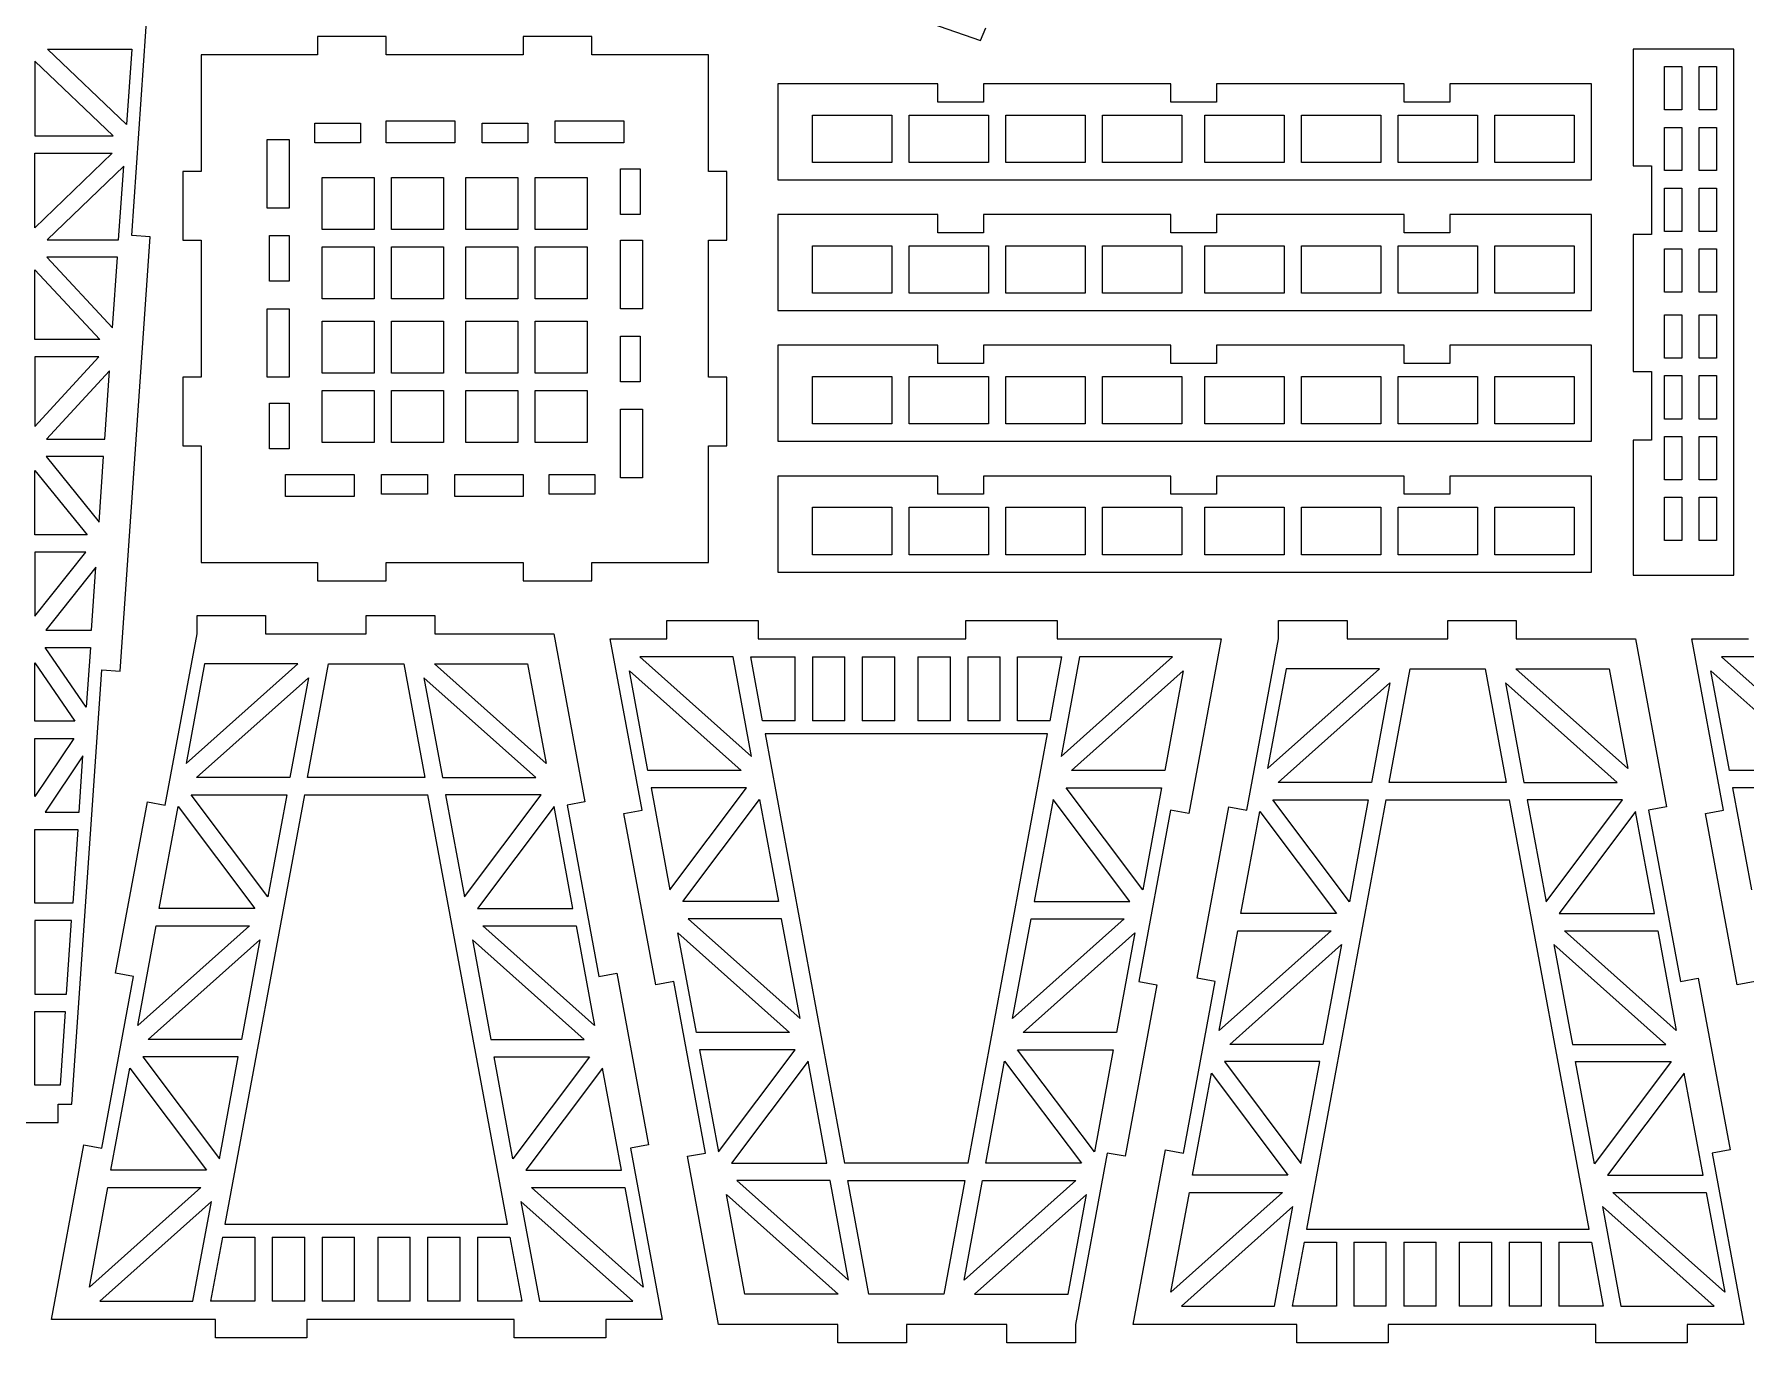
# Model space of a CAD drawing. Header units: millimetres. Extents: x 6 to 959, y 0 to 460.
# Drawn here: x 235.8 to 630.6, y 0 to 301.7 of the extents above; entities that cross this region are included whole.
import ezdxf

# ---------------------------------------------------------------- set-up
doc = ezdxf.new("R2010")
doc.units = ezdxf.units.MM
doc.header["$MEASUREMENT"] = 0
doc.layers.get('0').update_dxf_attribs({"linetype": 'CONTINUOUS', "true_color": 0xffffff})

msp = doc.modelspace()

# ---------------------------------------------------------------- linework, layer by layer
for p, q in [((258.35, 255.32), (265.28, 355.47)), ((377.34, 327.03), (454.12, 300.27)), ((317.02, 301.18), (301.2, 301.18)), ((301.2, 301.18), (301.2, 296.96)), ((317.02, 296.96), (317.02, 301.18)), ((348.65, 301.18), (348.65, 296.96)), ((364.46, 301.18), (348.65, 301.18)), ((364.46, 296.96), (364.46, 301.18)), ((454.12, 300.27), (455.36, 303.18)), ((257.14, 280.9), (238.87, 298.3)), ((238.87, 298.3), (258.35, 298.3)), ((258.35, 298.3), (257.14, 280.9)), ((274.32, 296.96), (274.32, 270.08)), ((301.2, 296.96), (274.32, 296.96)), ((348.65, 296.96), (317.02, 296.96)), ((391.34, 296.96), (364.46, 296.96)), ((391.34, 270.08), (391.34, 296.96)), ((627.88, 298.27), (604.68, 298.27)), ((604.68, 298.27), (604.68, 271.38)), ((627.88, 177.03), (627.88, 298.27)), ((254.06, 278.31), (235.97, 295.54)), ((235.97, 295.54), (235.97, 278.31)), ((611.9, 294.27), (615.9, 294.27)), ((611.9, 284.27), (611.9, 294.27)), ((615.9, 294.27), (615.9, 284.27)), ((619.88, 284.27), (619.88, 294.27)), ((619.88, 294.27), (623.88, 294.27)), ((623.88, 294.27), (623.88, 284.27)), ((444.27, 290.28), (407.37, 290.28)), ((407.37, 290.28), (407.37, 268.14)), ((444.27, 286.07), (444.27, 290.28)), ((498.04, 290.28), (454.82, 290.28)), ((454.82, 290.28), (454.82, 286.07)), ((498.04, 286.07), (498.04, 290.28)), ((551.81, 290.28), (508.58, 290.28)), ((508.58, 290.28), (508.58, 286.07)), ((551.81, 286.07), (551.81, 290.28)), ((595.04, 290.28), (562.35, 290.28)), ((562.35, 290.28), (562.35, 286.07)), ((595.04, 268.14), (595.04, 290.28)), ((454.82, 286.07), (444.27, 286.07)), ((508.58, 286.07), (498.04, 286.07)), ((562.35, 286.07), (551.81, 286.07)), ((615.9, 284.27), (611.9, 284.27)), ((623.88, 284.27), (619.88, 284.27)), ((300.54, 281.2), (311.09, 281.2)), ((300.54, 276.67), (300.54, 281.2)), ((311.09, 281.2), (311.09, 276.67)), ((317.02, 281.75), (332.83, 281.75)), ((317.02, 276.67), (317.02, 281.75)), ((332.83, 281.75), (332.83, 276.67)), ((339.16, 281.2), (349.7, 281.2)), ((339.16, 276.67), (339.16, 281.2)), ((349.7, 281.2), (349.7, 276.67)), ((356.03, 281.75), (371.84, 281.75)), ((356.03, 276.67), (356.03, 281.75)), ((371.84, 281.75), (371.84, 276.67)), ((415.37, 283.07), (433.66, 283.07)), ((415.37, 272.14), (415.37, 283.07)), ((433.66, 283.07), (433.66, 272.14)), ((437.66, 283.07), (455.96, 283.07)), ((437.66, 272.14), (437.66, 283.07)), ((455.96, 283.07), (455.96, 272.14)), ((459.96, 272.14), (459.96, 283.07)), ((459.96, 283.07), (478.25, 283.07)), ((478.25, 283.07), (478.25, 272.14)), ((482.25, 272.14), (482.25, 283.07)), ((482.25, 283.07), (500.54, 283.07)), ((500.54, 283.07), (500.54, 272.14)), ((505.87, 272.14), (505.87, 283.07)), ((505.87, 283.07), (524.16, 283.07)), ((524.16, 283.07), (524.16, 272.14)), ((528.16, 283.07), (546.45, 283.07)), ((528.16, 272.14), (528.16, 283.07)), ((546.45, 283.07), (546.45, 272.14)), ((550.45, 272.14), (550.45, 283.07)), ((550.45, 283.07), (568.74, 283.07)), ((568.74, 283.07), (568.74, 272.14)), ((572.74, 283.07), (591.04, 283.07)), ((572.74, 272.14), (572.74, 283.07)), ((591.04, 283.07), (591.04, 272.14)), ((235.97, 278.31), (254.06, 278.31)), ((289.53, 277.46), (294.61, 277.46)), ((289.53, 261.64), (289.53, 277.46)), ((294.61, 277.46), (294.61, 261.64)), ((311.09, 276.67), (300.54, 276.67)), ((332.83, 276.67), (317.02, 276.67)), ((349.7, 276.67), (339.16, 276.67)), ((371.84, 276.67), (356.03, 276.67)), ((611.9, 270.28), (611.9, 280.27)), ((611.9, 280.27), (615.9, 280.27)), ((615.9, 280.27), (615.9, 270.28)), ((619.88, 280.27), (623.88, 280.27)), ((619.88, 270.28), (619.88, 280.27)), ((623.88, 280.27), (623.88, 270.28)), ((253.81, 274.31), (235.97, 257.09)), ((235.97, 274.31), (253.81, 274.31)), ((235.97, 257.09), (235.97, 274.31)), ((256.48, 271.33), (238.85, 254.31)), ((255.3, 254.31), (256.48, 271.33)), ((270.1, 270.08), (270.1, 254.26)), ((274.32, 270.08), (270.1, 270.08)), ((302.26, 268.73), (314.25, 268.73)), ((302.26, 256.74), (302.26, 268.73)), ((314.25, 268.73), (314.25, 256.74)), ((318.25, 268.73), (330.25, 268.73)), ((318.25, 256.74), (318.25, 268.73)), ((330.25, 268.73), (330.25, 256.74)), ((335.41, 268.73), (347.41, 268.73)), ((335.41, 256.74), (335.41, 268.73)), ((347.41, 268.73), (347.41, 256.74)), ((351.41, 268.73), (363.41, 268.73)), ((351.41, 256.74), (351.41, 268.73)), ((363.41, 268.73), (363.41, 256.74)), ((371.05, 270.74), (375.58, 270.74)), ((371.05, 260.19), (371.05, 270.74)), ((375.58, 270.74), (375.58, 260.19)), ((395.56, 270.08), (391.34, 270.08)), ((395.56, 254.26), (395.56, 270.08)), ((433.66, 272.14), (415.37, 272.14)), ((455.96, 272.14), (437.66, 272.14)), ((478.25, 272.14), (459.96, 272.14)), ((500.54, 272.14), (482.25, 272.14)), ((524.16, 272.14), (505.87, 272.14)), ((546.45, 272.14), (528.16, 272.14)), ((568.74, 272.14), (550.45, 272.14)), ((591.04, 272.14), (572.74, 272.14)), ((604.68, 271.38), (608.9, 271.38)), ((608.9, 271.38), (608.9, 255.57)), ((615.9, 270.28), (611.9, 270.28)), ((623.88, 270.28), (619.88, 270.28)), ((407.37, 268.14), (595.04, 268.14)), ((611.9, 256.28), (611.9, 266.28)), ((611.9, 266.28), (615.9, 266.28)), ((615.9, 266.28), (615.9, 256.28)), ((619.88, 266.28), (623.88, 266.28)), ((619.88, 256.28), (619.88, 266.28)), ((623.88, 266.28), (623.88, 256.28)), ((294.61, 261.64), (289.53, 261.64)), ((314.25, 256.74), (302.26, 256.74)), ((330.25, 256.74), (318.25, 256.74)), ((347.41, 256.74), (335.41, 256.74)), ((363.41, 256.74), (351.41, 256.74)), ((375.58, 260.19), (371.05, 260.19)), ((444.27, 260.15), (407.37, 260.15)), ((407.37, 260.15), (407.37, 238.01)), ((444.27, 255.93), (444.27, 260.15)), ((498.04, 260.15), (454.82, 260.15)), ((454.82, 260.15), (454.82, 255.93)), ((498.04, 255.93), (498.04, 260.15)), ((551.81, 260.15), (508.58, 260.15)), ((508.58, 260.15), (508.58, 255.93)), ((551.81, 255.93), (551.81, 260.15)), ((595.04, 260.15), (562.35, 260.15)), ((562.35, 260.15), (562.35, 255.93)), ((595.04, 238.01), (595.04, 260.15)), ((238.85, 254.31), (255.3, 254.31)), ((255.64, 154.87), (262.57, 255.03)), ((262.57, 255.03), (258.35, 255.32)), ((270.1, 254.26), (274.32, 254.26)), ((274.32, 254.26), (274.32, 222.63)), ((290.08, 255.32), (294.61, 255.32)), ((290.08, 244.77), (290.08, 255.32)), ((294.61, 255.32), (294.61, 244.77)), ((302.26, 252.74), (314.25, 252.74)), ((302.26, 240.74), (302.26, 252.74)), ((314.25, 252.74), (314.25, 240.74)), ((318.25, 252.74), (330.25, 252.74)), ((318.25, 240.74), (318.25, 252.74)), ((330.25, 252.74), (330.25, 240.74)), ((335.41, 252.74), (347.41, 252.74)), ((335.41, 240.74), (335.41, 252.74)), ((347.41, 252.74), (347.41, 240.74)), ((351.41, 252.74), (363.41, 252.74)), ((351.41, 240.74), (351.41, 252.74)), ((363.41, 252.74), (363.41, 240.74)), ((371.05, 254.26), (376.14, 254.26)), ((371.05, 238.45), (371.05, 254.26)), ((376.14, 254.26), (376.14, 238.45)), ((391.34, 254.26), (395.56, 254.26)), ((391.34, 222.63), (391.34, 254.26)), ((415.37, 252.93), (433.66, 252.93)), ((415.37, 242), (415.37, 252.93)), ((433.66, 252.93), (433.66, 242)), ((437.66, 252.93), (455.96, 252.93)), ((437.66, 242), (437.66, 252.93)), ((454.82, 255.93), (444.27, 255.93)), ((455.96, 252.93), (455.96, 242)), ((459.96, 242), (459.96, 252.93)), ((459.96, 252.93), (478.25, 252.93)), ((478.25, 252.93), (478.25, 242)), ((482.25, 242), (482.25, 252.93)), ((482.25, 252.93), (500.54, 252.93)), ((508.58, 255.93), (498.04, 255.93)), ((500.54, 252.93), (500.54, 242)), ((505.87, 242), (505.87, 252.93)), ((505.87, 252.93), (524.16, 252.93)), ((524.16, 252.93), (524.16, 242)), ((528.16, 252.93), (546.45, 252.93)), ((528.16, 242), (528.16, 252.93)), ((546.45, 252.93), (546.45, 242)), ((550.45, 242), (550.45, 252.93)), ((550.45, 252.93), (568.74, 252.93)), ((562.35, 255.93), (551.81, 255.93)), ((568.74, 252.93), (568.74, 242)), ((572.74, 252.93), (591.04, 252.93)), ((572.74, 242), (572.74, 252.93)), ((591.04, 252.93), (591.04, 242)), ((604.68, 255.57), (604.68, 223.94)), ((608.9, 255.57), (604.68, 255.57)), ((615.9, 256.28), (611.9, 256.28)), ((623.88, 256.28), (619.88, 256.28)), ((238.71, 250.32), (253.9, 234.05)), ((255.02, 250.32), (238.71, 250.32)), ((253.9, 234.05), (255.02, 250.32)), ((611.9, 252.28), (615.9, 252.28)), ((611.9, 242.29), (611.9, 252.28)), ((615.9, 252.28), (615.9, 242.29)), ((619.88, 242.29), (619.88, 252.28)), ((619.88, 252.28), (623.88, 252.28)), ((623.88, 252.28), (623.88, 242.29)), ((235.97, 247.39), (250.97, 231.32)), ((235.97, 231.32), (235.97, 247.39)), ((294.61, 244.77), (290.08, 244.77)), ((433.66, 242), (415.37, 242)), ((455.96, 242), (437.66, 242)), ((478.25, 242), (459.96, 242)), ((500.54, 242), (482.25, 242)), ((524.16, 242), (505.87, 242)), ((546.45, 242), (528.16, 242)), ((568.74, 242), (550.45, 242)), ((591.04, 242), (572.74, 242)), ((615.9, 242.29), (611.9, 242.29)), ((623.88, 242.29), (619.88, 242.29)), ((289.53, 238.45), (294.61, 238.45)), ((289.53, 222.63), (289.53, 238.45)), ((294.61, 238.45), (294.61, 222.63)), ((314.25, 240.74), (302.26, 240.74)), ((330.25, 240.74), (318.25, 240.74)), ((347.41, 240.74), (335.41, 240.74)), ((363.41, 240.74), (351.41, 240.74)), ((376.14, 238.45), (371.05, 238.45)), ((407.37, 238.01), (595.04, 238.01)), ((611.9, 227.01), (611.9, 237.01)), ((611.9, 237.01), (615.9, 237.01)), ((615.9, 237.01), (615.9, 227.01)), ((619.88, 227.01), (619.88, 237.01)), ((619.88, 237.01), (623.88, 237.01)), ((623.88, 237.01), (623.88, 227.01)), ((302.26, 223.58), (302.26, 235.57)), ((302.26, 235.57), (314.25, 235.57)), ((314.25, 235.57), (314.25, 223.58)), ((318.25, 223.58), (318.25, 235.57)), ((318.25, 235.57), (330.25, 235.57)), ((330.25, 235.57), (330.25, 223.58)), ((335.41, 223.58), (335.41, 235.57)), ((335.41, 235.57), (347.41, 235.57)), ((347.41, 235.57), (347.41, 223.58)), ((351.41, 223.58), (351.41, 235.57)), ((351.41, 235.57), (363.41, 235.57)), ((363.41, 235.57), (363.41, 223.58)), ((250.97, 231.32), (235.97, 231.32)), ((371.05, 232.12), (375.58, 232.12)), ((371.05, 221.58), (371.05, 232.12)), ((375.58, 232.12), (375.58, 221.58)), ((444.27, 230.01), (407.37, 230.01)), ((407.37, 230.01), (407.37, 207.87)), ((444.27, 225.79), (444.27, 230.01)), ((498.04, 230.01), (454.82, 230.01)), ((454.82, 230.01), (454.82, 225.79)), ((498.04, 225.79), (498.04, 230.01)), ((551.81, 230.01), (508.58, 230.01)), ((508.58, 230.01), (508.58, 225.79)), ((551.81, 225.79), (551.81, 230.01)), ((595.04, 230.01), (562.35, 230.01)), ((562.35, 230.01), (562.35, 225.79)), ((595.04, 207.87), (595.04, 230.01)), ((235.97, 227.32), (235.97, 211.28)), ((235.97, 211.28), (250.72, 227.32)), ((250.72, 227.32), (235.97, 227.32)), ((454.82, 225.79), (444.27, 225.79)), ((508.58, 225.79), (498.04, 225.79)), ((562.35, 225.79), (551.81, 225.79)), ((615.9, 227.01), (611.9, 227.01)), ((623.88, 227.01), (619.88, 227.01)), ((253.21, 224.13), (238.69, 208.33)), ((252.12, 208.33), (253.21, 224.13)), ((270.1, 222.63), (270.1, 206.82)), ((274.32, 222.63), (270.1, 222.63)), ((294.61, 222.63), (289.53, 222.63)), ((314.25, 223.58), (302.26, 223.58)), ((330.25, 223.58), (318.25, 223.58)), ((347.41, 223.58), (335.41, 223.58)), ((363.41, 223.58), (351.41, 223.58)), ((375.58, 221.58), (371.05, 221.58)), ((395.56, 222.63), (391.34, 222.63)), ((395.56, 206.82), (395.56, 222.63)), ((415.37, 222.79), (433.66, 222.79)), ((415.37, 211.87), (415.37, 222.79)), ((433.66, 222.79), (433.66, 211.87)), ((437.66, 222.79), (455.96, 222.79)), ((437.66, 211.87), (437.66, 222.79)), ((455.96, 222.79), (455.96, 211.87)), ((459.96, 211.87), (459.96, 222.79)), ((459.96, 222.79), (478.25, 222.79)), ((478.25, 222.79), (478.25, 211.87)), ((482.25, 211.87), (482.25, 222.79)), ((482.25, 222.79), (500.54, 222.79)), ((500.54, 222.79), (500.54, 211.87)), ((505.87, 211.87), (505.87, 222.79)), ((505.87, 222.79), (524.16, 222.79)), ((524.16, 222.79), (524.16, 211.87)), ((528.16, 222.79), (546.45, 222.79)), ((528.16, 211.87), (528.16, 222.79)), ((546.45, 222.79), (546.45, 211.87)), ((550.45, 211.87), (550.45, 222.79)), ((550.45, 222.79), (568.74, 222.79)), ((568.74, 222.79), (568.74, 211.87)), ((572.74, 222.79), (591.04, 222.79)), ((572.74, 211.87), (572.74, 222.79)), ((591.04, 222.79), (591.04, 211.87)), ((604.68, 223.94), (608.9, 223.94)), ((608.9, 223.94), (608.9, 208.13)), ((611.9, 213.01), (611.9, 223.01)), ((611.9, 223.01), (615.9, 223.01)), ((615.9, 223.01), (615.9, 213.01)), ((619.88, 213.01), (619.88, 223.01)), ((619.88, 223.01), (623.88, 223.01)), ((623.88, 223.01), (623.88, 213.01)), ((302.26, 219.58), (314.25, 219.58)), ((302.26, 207.58), (302.26, 219.58)), ((314.25, 219.58), (314.25, 207.58)), ((318.25, 219.58), (330.25, 219.58)), ((318.25, 207.58), (318.25, 219.58)), ((330.25, 219.58), (330.25, 207.58)), ((335.41, 219.58), (347.41, 219.58)), ((335.41, 207.58), (335.41, 219.58)), ((347.41, 219.58), (347.41, 207.58)), ((351.41, 219.58), (363.41, 219.58)), ((351.41, 207.58), (351.41, 219.58)), ((363.41, 219.58), (363.41, 207.58)), ((290.08, 216.7), (294.61, 216.7)), ((290.08, 206.16), (290.08, 216.7)), ((294.61, 216.7), (294.61, 206.16)), ((371.05, 199.44), (371.05, 215.25)), ((371.05, 215.25), (376.14, 215.25)), ((376.14, 215.25), (376.14, 199.44)), ((433.66, 211.87), (415.37, 211.87)), ((455.96, 211.87), (437.66, 211.87)), ((478.25, 211.87), (459.96, 211.87)), ((500.54, 211.87), (482.25, 211.87)), ((524.16, 211.87), (505.87, 211.87)), ((546.45, 211.87), (528.16, 211.87)), ((568.74, 211.87), (550.45, 211.87)), ((591.04, 211.87), (572.74, 211.87)), ((615.9, 213.01), (611.9, 213.01)), ((623.88, 213.01), (619.88, 213.01)), ((238.69, 208.33), (252.12, 208.33)), ((270.1, 206.82), (274.32, 206.82)), ((274.32, 206.82), (274.32, 179.94)), ((294.61, 206.16), (290.08, 206.16)), ((314.25, 207.58), (302.26, 207.58)), ((330.25, 207.58), (318.25, 207.58)), ((347.41, 207.58), (335.41, 207.58)), ((363.41, 207.58), (351.41, 207.58)), ((391.34, 206.82), (395.56, 206.82)), ((391.34, 179.94), (391.34, 206.82)), ((407.37, 207.87), (595.04, 207.87)), ((608.9, 208.13), (604.68, 208.13)), ((604.68, 208.13), (604.68, 177.03)), ((611.9, 199.02), (611.9, 209.01)), ((611.9, 209.01), (615.9, 209.01)), ((615.9, 209.01), (615.9, 199.02)), ((619.88, 209.01), (623.88, 209.01)), ((619.88, 199.02), (619.88, 209.01)), ((623.88, 209.01), (623.88, 199.02)), ((238.55, 204.33), (250.8, 189.26)), ((251.84, 204.33), (238.55, 204.33)), ((250.8, 189.26), (251.84, 204.33)), ((235.97, 201.16), (248.02, 186.34)), ((235.97, 186.34), (235.97, 201.16)), ((293.82, 200.23), (309.64, 200.23)), ((293.82, 195.14), (293.82, 200.23)), ((309.64, 200.23), (309.64, 195.14)), ((315.96, 200.23), (326.51, 200.23)), ((315.96, 195.7), (315.96, 200.23)), ((326.51, 200.23), (326.51, 195.7)), ((332.83, 200.23), (348.65, 200.23)), ((332.83, 195.14), (332.83, 200.23)), ((348.65, 200.23), (348.65, 195.14)), ((354.58, 200.23), (365.12, 200.23)), ((354.58, 195.7), (354.58, 200.23)), ((365.12, 200.23), (365.12, 195.7)), ((376.14, 199.44), (371.05, 199.44)), ((444.27, 199.87), (407.37, 199.87)), ((407.37, 199.87), (407.37, 177.73)), ((444.27, 195.65), (444.27, 199.87)), ((498.04, 199.87), (454.82, 199.87)), ((454.82, 199.87), (454.82, 195.65)), ((498.04, 195.65), (498.04, 199.87)), ((551.81, 199.87), (508.58, 199.87)), ((508.58, 199.87), (508.58, 195.65)), ((551.81, 195.65), (551.81, 199.87)), ((595.04, 199.87), (562.35, 199.87)), ((562.35, 199.87), (562.35, 195.65)), ((595.04, 177.73), (595.04, 199.87)), ((615.9, 199.02), (611.9, 199.02)), ((623.88, 199.02), (619.88, 199.02)), ((309.64, 195.14), (293.82, 195.14)), ((326.51, 195.7), (315.96, 195.7)), ((348.65, 195.14), (332.83, 195.14)), ((365.12, 195.7), (354.58, 195.7)), ((454.82, 195.65), (444.27, 195.65)), ((508.58, 195.65), (498.04, 195.65)), ((562.35, 195.65), (551.81, 195.65)), ((611.9, 185.02), (611.9, 195.02)), ((611.9, 195.02), (615.9, 195.02)), ((615.9, 195.02), (615.9, 185.02)), ((619.88, 185.02), (619.88, 195.02)), ((619.88, 195.02), (623.88, 195.02)), ((623.88, 195.02), (623.88, 185.02)), ((415.37, 192.65), (433.66, 192.65)), ((415.37, 181.73), (415.37, 192.65)), ((433.66, 192.65), (433.66, 181.73)), ((437.66, 192.65), (455.96, 192.65)), ((437.66, 181.73), (437.66, 192.65)), ((455.96, 192.65), (455.96, 181.73)), ((459.96, 181.73), (459.96, 192.65)), ((459.96, 192.65), (478.25, 192.65)), ((478.25, 192.65), (478.25, 181.73)), ((482.25, 181.73), (482.25, 192.65)), ((482.25, 192.65), (500.54, 192.65)), ((500.54, 192.65), (500.54, 181.73)), ((505.87, 181.73), (505.87, 192.65)), ((505.87, 192.65), (524.16, 192.65)), ((524.16, 192.65), (524.16, 181.73)), ((528.16, 192.65), (546.45, 192.65)), ((528.16, 181.73), (528.16, 192.65)), ((546.45, 192.65), (546.45, 181.73)), ((550.45, 181.73), (550.45, 192.65)), ((550.45, 192.65), (568.74, 192.65)), ((568.74, 192.65), (568.74, 181.73)), ((572.74, 192.65), (591.04, 192.65)), ((572.74, 181.73), (572.74, 192.65)), ((591.04, 192.65), (591.04, 181.73)), ((248.02, 186.34), (235.97, 186.34)), ((235.97, 182.34), (235.97, 167.55)), ((235.97, 167.55), (247.76, 182.34)), ((247.76, 182.34), (235.97, 182.34)), ((433.66, 181.73), (415.37, 181.73)), ((455.96, 181.73), (437.66, 181.73)), ((478.25, 181.73), (459.96, 181.73)), ((500.54, 181.73), (482.25, 181.73)), ((524.16, 181.73), (505.87, 181.73)), ((546.45, 181.73), (528.16, 181.73)), ((568.74, 181.73), (550.45, 181.73)), ((591.04, 181.73), (572.74, 181.73)), ((615.9, 185.02), (611.9, 185.02)), ((623.88, 185.02), (619.88, 185.02)), ((250.08, 178.83), (238.53, 164.34)), ((249.07, 164.34), (250.08, 178.83)), ((274.32, 179.94), (301.2, 179.94)), ((301.2, 179.94), (301.2, 175.72)), ((317.02, 179.94), (348.65, 179.94)), ((317.02, 175.72), (317.02, 179.94)), ((348.65, 179.94), (348.65, 175.72)), ((364.46, 179.94), (391.34, 179.94)), ((364.46, 175.72), (364.46, 179.94)), ((407.37, 177.73), (595.04, 177.73)), ((301.2, 175.72), (317.02, 175.72)), ((348.65, 175.72), (364.46, 175.72)), ((604.68, 177.03), (627.88, 177.03)), ((273.39, 167.72), (289.21, 167.72)), ((273.39, 163.5), (273.39, 167.72)), ((289.21, 167.72), (289.21, 163.5)), ((312.4, 163.5), (312.4, 167.72)), ((312.4, 167.72), (328.22, 167.72)), ((328.22, 167.72), (328.22, 163.5)), ((381.76, 162.36), (381.76, 166.58)), ((381.76, 166.58), (402.84, 166.58)), ((402.84, 166.58), (402.84, 162.36)), ((450.71, 162.36), (450.71, 166.58)), ((450.71, 166.58), (471.79, 166.58)), ((471.79, 166.58), (471.79, 162.36)), ((522.87, 166.58), (538.69, 166.58)), ((522.87, 162.36), (522.87, 166.58)), ((538.69, 166.58), (538.69, 162.36)), ((561.88, 162.36), (561.88, 166.58)), ((561.88, 166.58), (577.7, 166.58)), ((577.7, 166.58), (577.7, 162.36)), ((238.53, 164.34), (249.07, 164.34)), ((266.07, 123.97), (273.39, 163.5)), ((289.21, 163.5), (312.4, 163.5)), ((328.22, 163.5), (355.71, 163.5)), ((355.71, 163.5), (362.87, 124.73)), ((376.04, 122.82), (368.71, 162.36)), ((368.71, 162.36), (381.76, 162.36)), ((402.84, 162.36), (450.71, 162.36)), ((471.79, 162.36), (509.59, 162.36)), ((509.59, 162.36), (502.13, 122.06)), ((515.55, 122.82), (522.87, 162.36)), ((538.69, 162.36), (561.88, 162.36)), ((577.7, 162.36), (605.19, 162.36)), ((605.19, 162.36), (612.36, 123.59)), ((625.52, 122.82), (618.19, 162.36)), ((618.19, 162.36), (631.24, 162.36)), ((247.84, 146.56), (238.39, 160.35)), ((238.39, 160.35), (248.8, 160.35)), ((248.8, 160.35), (247.84, 146.56)), ((375.52, 158.14), (401.3, 135.16)), ((397.05, 158.14), (375.52, 158.14)), ((401.3, 135.16), (397.05, 158.14)), ((401.13, 158.14), (411.34, 158.14)), ((403.84, 143.38), (401.13, 158.14)), ((411.34, 143.38), (411.34, 158.14)), ((415.34, 158.14), (422.84, 158.14)), ((415.34, 158.14), (415.34, 143.38)), ((422.84, 143.38), (422.84, 158.14)), ((426.84, 158.14), (426.84, 143.38)), ((426.84, 158.14), (434.33, 158.14)), ((434.33, 143.38), (434.33, 158.14)), ((439.67, 158.14), (447.16, 158.14)), ((439.67, 158.14), (439.67, 143.38)), ((447.16, 143.38), (447.16, 158.14)), ((451.16, 158.14), (451.16, 143.38)), ((451.16, 158.14), (458.66, 158.14)), ((458.66, 143.38), (458.66, 158.14)), ((462.66, 143.38), (462.66, 158.14)), ((462.66, 158.14), (472.87, 158.14)), ((470.16, 143.38), (472.87, 158.14)), ((472.7, 135.16), (498.43, 158.14)), ((476.95, 158.14), (472.7, 135.16)), ((498.43, 158.14), (476.95, 158.14)), ((625, 158.14), (650.79, 135.16)), ((646.53, 158.14), (625, 158.14)), ((235.97, 156.81), (245.2, 143.35)), ((235.97, 143.35), (235.97, 156.81)), ((244.51, 55), (251.44, 155.16)), ((251.44, 155.16), (255.64, 154.87)), ((270.86, 133.54), (296.67, 156.53)), ((275.1, 156.53), (270.86, 133.54)), ((296.67, 156.53), (275.1, 156.53)), ((298.89, 130.34), (303.74, 156.53)), ((303.74, 156.53), (321.06, 156.53)), ((321.06, 156.53), (325.92, 130.34)), ((353.91, 133.55), (328.13, 156.53)), ((328.13, 156.53), (349.65, 156.53)), ((349.65, 156.53), (353.91, 133.55)), ((373.11, 154.93), (398.89, 131.95)), ((377.37, 131.95), (373.11, 154.93)), ((475.1, 131.95), (500.84, 154.93)), ((500.84, 154.93), (496.6, 131.95)), ((520.34, 132.4), (546.15, 155.39)), ((524.58, 155.39), (520.34, 132.4)), ((546.15, 155.39), (524.58, 155.39)), ((548.37, 129.19), (553.22, 155.39)), ((553.22, 155.39), (570.54, 155.39)), ((570.54, 155.39), (575.4, 129.19)), ((603.39, 132.4), (577.62, 155.39)), ((577.62, 155.39), (599.13, 155.39)), ((599.13, 155.39), (603.39, 132.4)), ((622.59, 154.93), (648.38, 131.95)), ((626.85, 131.95), (622.59, 154.93)), ((273.27, 130.34), (299.08, 153.32)), ((299.08, 153.32), (294.82, 130.34)), ((351.5, 130.34), (325.72, 153.32)), ((325.72, 153.32), (329.98, 130.34)), ((522.75, 129.19), (548.56, 152.18)), ((548.56, 152.18), (544.3, 129.19)), ((600.98, 129.19), (575.21, 152.18)), ((575.21, 152.18), (579.46, 129.19)), ((245.2, 143.35), (235.97, 143.35)), ((411.34, 143.38), (403.84, 143.38)), ((422.84, 143.38), (415.34, 143.38)), ((434.33, 143.38), (426.84, 143.38)), ((447.16, 143.38), (439.67, 143.38)), ((458.66, 143.38), (451.16, 143.38)), ((470.16, 143.38), (462.66, 143.38)), ((244.94, 139.35), (235.97, 125.95)), ((235.97, 139.35), (244.94, 139.35)), ((235.97, 125.95), (235.97, 139.35)), ((469.6, 140.38), (404.4, 140.38)), ((404.4, 140.38), (422.74, 41.38)), ((451.26, 41.38), (469.6, 140.38)), ((247.07, 135.34), (238.38, 122.36)), ((246.17, 122.36), (247.07, 135.34)), ((294.82, 130.34), (273.27, 130.34)), ((325.92, 130.34), (298.89, 130.34)), ((329.98, 130.34), (351.5, 130.34)), ((398.89, 131.95), (377.37, 131.95)), ((496.6, 131.95), (475.1, 131.95)), ((648.38, 131.95), (626.85, 131.95)), ((272.03, 126.34), (294.08, 126.34)), ((289.72, 102.82), (272.03, 126.34)), ((298.15, 126.34), (279.8, 27.34)), ((294.08, 126.34), (289.72, 102.82)), ((298.15, 126.34), (326.66, 126.34)), ((345, 27.34), (326.66, 126.34)), ((352.75, 126.34), (330.72, 126.34)), ((330.72, 126.34), (335.08, 102.82)), ((335.08, 102.82), (352.75, 126.34)), ((378.11, 127.95), (382.47, 104.43)), ((400.14, 127.95), (378.11, 127.95)), ((382.47, 104.43), (400.14, 127.95)), ((491.52, 104.43), (473.86, 127.95)), ((473.86, 127.95), (495.86, 127.95)), ((495.86, 127.95), (491.52, 104.43)), ((544.3, 129.19), (522.75, 129.19)), ((575.4, 129.19), (548.37, 129.19)), ((579.46, 129.19), (600.98, 129.19)), ((627.59, 127.95), (631.95, 104.43)), ((649.62, 127.95), (627.59, 127.95)), ((254.6, 85.2), (261.93, 124.73)), ((261.93, 124.73), (266.07, 123.97)), ((264.69, 100.15), (269.03, 123.67)), ((269.03, 123.67), (286.72, 100.15)), ((355.74, 123.67), (338.08, 100.15)), ((360.1, 100.15), (355.74, 123.67)), ((362.87, 124.73), (358.74, 123.97)), ((358.74, 123.97), (366.06, 84.43)), ((371.87, 122.06), (376.04, 122.82)), ((385.46, 101.76), (403.13, 125.28)), ((403.13, 125.28), (407.49, 101.76)), ((470.87, 125.28), (466.51, 101.76)), ((488.52, 101.76), (470.87, 125.28)), ((497.96, 122.82), (490.66, 83.29)), ((502.13, 122.06), (497.96, 122.82)), ((504.08, 84.05), (511.41, 123.59)), ((511.41, 123.59), (515.55, 122.82)), ((514.17, 99), (518.51, 122.52)), ((518.51, 122.52), (536.21, 99)), ((521.51, 125.2), (543.56, 125.2)), ((539.2, 101.67), (521.51, 125.2)), ((547.63, 125.2), (529.29, 26.19)), ((543.56, 125.2), (539.2, 101.67)), ((547.63, 125.2), (576.14, 125.2)), ((594.48, 26.19), (576.14, 125.2)), ((602.23, 125.2), (580.2, 125.2)), ((580.2, 125.2), (584.56, 101.67)), ((584.56, 101.67), (602.23, 125.2)), ((605.22, 122.53), (587.56, 99)), ((609.58, 99), (605.22, 122.53)), ((612.36, 123.59), (608.22, 122.82)), ((608.22, 122.82), (615.55, 83.29)), ((621.35, 122.06), (625.52, 122.82)), ((238.38, 122.36), (246.17, 122.36)), ((379.2, 82.52), (371.87, 122.06)), ((628.68, 82.52), (621.35, 122.06)), ((235.97, 118.36), (245.89, 118.36)), ((235.97, 101.37), (235.97, 118.36)), ((245.89, 118.36), (244.72, 101.37)), ((244.72, 101.37), (235.97, 101.37)), ((286.72, 100.15), (264.69, 100.15)), ((338.08, 100.15), (360.1, 100.15)), ((407.49, 101.76), (385.46, 101.76)), ((466.51, 101.76), (488.52, 101.76)), ((536.21, 99), (514.17, 99)), ((587.56, 99), (609.58, 99)), ((244.44, 97.37), (235.97, 97.37)), ((235.97, 97.37), (235.97, 80.37)), ((243.26, 80.37), (244.44, 97.37)), ((285.48, 96.15), (259.71, 73.17)), ((259.71, 73.17), (263.95, 96.15)), ((263.95, 96.15), (285.48, 96.15)), ((365.1, 73.17), (339.32, 96.15)), ((339.32, 96.15), (360.84, 96.15)), ((360.84, 96.15), (365.1, 73.17)), ((386.71, 97.76), (412.49, 74.78)), ((408.23, 97.76), (386.71, 97.76)), ((412.49, 74.78), (408.23, 97.76)), ((461.51, 74.78), (465.77, 97.76)), ((487.28, 97.76), (461.51, 74.78)), ((465.77, 97.76), (487.28, 97.76)), ((534.96, 95.01), (509.19, 72.02)), ((509.19, 72.02), (513.43, 95.01)), ((513.43, 95.01), (534.96, 95.01)), ((614.58, 72.02), (588.8, 95.01)), ((588.8, 95.01), (610.32, 95.01)), ((610.32, 95.01), (614.58, 72.02)), ((262.12, 69.96), (287.89, 92.94)), ((287.89, 92.94), (283.63, 69.96)), ((362.69, 69.96), (336.91, 92.94)), ((336.91, 92.94), (341.17, 69.96)), ((384.3, 94.55), (410.08, 71.57)), ((388.56, 71.57), (384.3, 94.55)), ((463.92, 71.57), (489.69, 94.56)), ((489.69, 94.56), (485.45, 71.57)), ((511.6, 68.81), (537.37, 91.8)), ((537.37, 91.8), (533.11, 68.81)), ((612.17, 68.81), (586.39, 91.8)), ((586.39, 91.8), (590.65, 68.81)), ((251.44, 44.9), (258.74, 84.43)), ((258.74, 84.43), (254.6, 85.2)), ((366.06, 84.43), (370.2, 85.2)), ((370.2, 85.2), (377.53, 45.66)), ((383.34, 83.29), (379.2, 82.52)), ((390.66, 43.75), (383.34, 83.29)), ((490.66, 83.29), (494.8, 82.52)), ((500.92, 43.75), (508.22, 83.29)), ((508.22, 83.29), (504.08, 84.05)), ((615.55, 83.29), (619.68, 84.05)), ((619.68, 84.05), (627.01, 44.52)), ((632.82, 83.29), (628.68, 82.52)), ((235.97, 80.37), (243.26, 80.37)), ((494.8, 82.52), (487.47, 42.99)), ((235.97, 76.37), (242.99, 76.37)), ((235.97, 59.38), (235.97, 76.37)), ((242.99, 76.37), (241.81, 59.38)), ((410.08, 71.57), (388.56, 71.57)), ((485.45, 71.57), (463.92, 71.57)), ((283.63, 69.96), (262.12, 69.96)), ((341.17, 69.96), (362.69, 69.96)), ((411.33, 67.57), (389.3, 67.57)), ((389.3, 67.57), (393.66, 44.05)), ((393.66, 44.05), (411.33, 67.57)), ((480.37, 44.05), (462.68, 67.57)), ((462.68, 67.57), (484.71, 67.57)), ((484.71, 67.57), (480.37, 44.05)), ((533.11, 68.81), (511.6, 68.81)), ((590.65, 68.81), (612.17, 68.81)), ((253.54, 39.77), (257.88, 63.29)), ((257.88, 63.29), (275.54, 39.77)), ((282.89, 65.96), (260.88, 65.96)), ((260.88, 65.96), (278.54, 42.44)), ((278.54, 42.44), (282.89, 65.96)), ((341.91, 65.96), (363.94, 65.96)), ((346.27, 42.44), (341.91, 65.96)), ((363.94, 65.96), (346.27, 42.44)), ((366.93, 63.29), (349.26, 39.77)), ((371.29, 39.77), (366.93, 63.29)), ((414.32, 64.9), (396.65, 41.38)), ((418.68, 41.38), (414.32, 64.9)), ((455.32, 41.38), (459.68, 64.9)), ((459.68, 64.9), (477.37, 41.38)), ((532.37, 64.82), (510.36, 64.82)), ((510.36, 64.82), (528.02, 41.3)), ((528.02, 41.3), (532.37, 64.82)), ((591.39, 64.82), (613.42, 64.82)), ((595.75, 41.29), (591.39, 64.82)), ((613.42, 64.82), (595.75, 41.29)), ((241.81, 59.38), (235.97, 59.38)), ((503.02, 38.62), (507.36, 62.14)), ((507.36, 62.14), (525.02, 38.62)), ((616.41, 62.15), (598.74, 38.62)), ((620.77, 38.62), (616.41, 62.15)), ((241.35, 55), (244.51, 55)), ((241.35, 50.78), (241.35, 55)), ((226.59, 50.79), (241.35, 50.78)), ((239.81, 5.36), (247.27, 45.66)), ((247.27, 45.66), (251.44, 44.9)), ((377.53, 45.66), (373.36, 44.9)), ((373.36, 44.9), (380.69, 5.36)), ((386.53, 42.99), (390.66, 43.75)), ((483.34, 43.75), (476.01, 4.22)), ((487.47, 42.99), (483.34, 43.75)), ((489.29, 4.22), (496.75, 44.52)), ((496.75, 44.52), (500.92, 43.75)), ((627.01, 44.52), (622.85, 43.75)), ((622.85, 43.75), (630.17, 4.22)), ((275.54, 39.77), (253.54, 39.77)), ((349.26, 39.77), (371.29, 39.77)), ((393.7, 4.22), (386.53, 42.99)), ((396.65, 41.38), (418.68, 41.38)), ((451.26, 41.38), (422.74, 41.38)), ((477.37, 41.38), (455.32, 41.38)), ((248.56, 12.79), (252.8, 35.77)), ((274.3, 35.77), (248.56, 12.79)), ((252.8, 35.77), (274.3, 35.77)), ((376.29, 12.79), (350.51, 35.77)), ((350.51, 35.77), (372.03, 35.77)), ((372.03, 35.77), (376.29, 12.79)), ((397.9, 37.38), (423.68, 14.4)), ((419.42, 37.38), (397.9, 37.38)), ((423.68, 14.4), (419.42, 37.38)), ((423.49, 37.38), (450.51, 37.38)), ((428.34, 11.19), (423.49, 37.38)), ((450.51, 37.38), (445.66, 11.19)), ((476.13, 37.38), (450.32, 14.4)), ((450.32, 14.4), (454.58, 37.38)), ((454.58, 37.38), (476.13, 37.38)), ((525.02, 38.62), (503.02, 38.62)), ((598.74, 38.62), (620.77, 38.62)), ((276.7, 32.56), (250.97, 9.58)), ((272.45, 9.58), (276.7, 32.56)), ((373.88, 9.58), (348.1, 32.56)), ((348.1, 32.56), (352.35, 9.58)), ((395.49, 34.17), (421.27, 11.19)), ((399.75, 11.19), (395.49, 34.17)), ((478.54, 34.18), (452.74, 11.19)), ((474.3, 11.19), (478.54, 34.18)), ((498.04, 11.64), (502.28, 34.63)), ((523.78, 34.63), (498.04, 11.64)), ((502.28, 34.63), (523.78, 34.63)), ((625.77, 11.64), (599.99, 34.63)), ((599.99, 34.63), (621.51, 34.63)), ((621.51, 34.63), (625.77, 11.64)), ((526.19, 31.41), (500.45, 8.43)), ((521.93, 8.43), (526.19, 31.41)), ((623.36, 8.43), (597.58, 31.42)), ((597.58, 31.42), (601.84, 8.43)), ((279.24, 24.34), (276.53, 9.58)), ((279.24, 24.34), (286.74, 24.34)), ((279.8, 27.34), (345, 27.34)), ((286.74, 24.34), (286.74, 9.58)), ((290.74, 24.34), (298.24, 24.34)), ((290.74, 24.34), (290.74, 9.58)), ((298.24, 9.58), (298.24, 24.34)), ((302.24, 24.34), (309.73, 24.34)), ((302.24, 24.34), (302.24, 9.58)), ((309.73, 9.58), (309.73, 24.34)), ((315.07, 24.34), (322.57, 24.34)), ((315.07, 24.34), (315.07, 9.58)), ((322.57, 9.58), (322.57, 24.34)), ((326.56, 24.34), (334.06, 24.34)), ((326.56, 24.34), (326.56, 9.58)), ((334.06, 9.58), (334.06, 24.34)), ((338.06, 24.34), (338.06, 9.58)), ((338.06, 24.34), (345.56, 24.34)), ((345.56, 24.34), (348.27, 9.58)), ((529.29, 26.19), (594.48, 26.19)), ((528.73, 23.19), (526.01, 8.43)), ((528.73, 23.19), (536.22, 23.19)), ((536.22, 23.19), (536.22, 8.43)), ((540.22, 23.19), (547.72, 23.19)), ((540.22, 23.19), (540.22, 8.43)), ((547.72, 8.43), (547.72, 23.19)), ((551.72, 23.19), (559.21, 23.19)), ((551.72, 23.19), (551.72, 8.43)), ((559.21, 8.43), (559.21, 23.19)), ((564.55, 23.19), (572.05, 23.19)), ((564.55, 23.19), (564.55, 8.43)), ((572.05, 8.43), (572.05, 23.19)), ((576.05, 23.19), (583.54, 23.19)), ((576.05, 23.19), (576.05, 8.43)), ((583.54, 8.43), (583.54, 23.19)), ((587.54, 23.19), (587.54, 8.43)), ((587.54, 23.19), (595.04, 23.19)), ((595.04, 23.19), (597.75, 8.43)), ((250.97, 9.58), (272.45, 9.58)), ((286.74, 9.58), (276.53, 9.58)), ((298.24, 9.58), (290.74, 9.58)), ((309.73, 9.58), (302.24, 9.58)), ((322.57, 9.58), (315.07, 9.58)), ((334.06, 9.58), (326.56, 9.58)), ((348.27, 9.58), (338.06, 9.58)), ((352.35, 9.58), (373.88, 9.58)), ((421.27, 11.19), (399.75, 11.19)), ((445.66, 11.19), (428.34, 11.19)), ((452.74, 11.19), (474.3, 11.19)), ((500.45, 8.43), (521.93, 8.43)), ((536.22, 8.43), (526.01, 8.43)), ((547.72, 8.43), (540.22, 8.43)), ((559.21, 8.43), (551.72, 8.43)), ((572.05, 8.43), (564.55, 8.43)), ((583.54, 8.43), (576.05, 8.43)), ((597.75, 8.43), (587.54, 8.43)), ((601.84, 8.43), (623.36, 8.43)), ((277.61, 5.36), (239.81, 5.36)), ((277.61, 1.14), (277.61, 5.36)), ((346.56, 5.36), (298.7, 5.36)), ((298.7, 5.36), (298.7, 1.14)), ((346.56, 1.14), (346.56, 5.36)), ((380.69, 5.36), (367.65, 5.36)), ((367.65, 5.36), (367.65, 1.14)), ((421.19, 4.22), (393.7, 4.22)), ((421.19, 0), (421.19, 4.22)), ((460.19, 4.22), (437, 4.22)), ((437, 4.22), (437, 0)), ((460.19, 0), (460.19, 4.22)), ((476.01, 4.22), (476.01, 0)), ((527.09, 4.22), (489.29, 4.22)), ((527.09, 0), (527.09, 4.22)), ((596.04, 4.22), (548.18, 4.22)), ((548.18, 4.22), (548.18, 0)), ((596.04, 0), (596.04, 4.22)), ((630.17, 4.22), (617.13, 4.22)), ((617.13, 4.22), (617.13, 0)), ((298.7, 1.14), (277.61, 1.14)), ((367.65, 1.14), (346.56, 1.14)), ((548.18, 0), (527.09, 0)), ((617.13, 0), (596.04, 0)), ((437, 0), (421.19, 0)), ((476.01, 0), (460.19, 0))]:
    msp.add_line(p, q)

doc.saveas('drawing.dxf')
